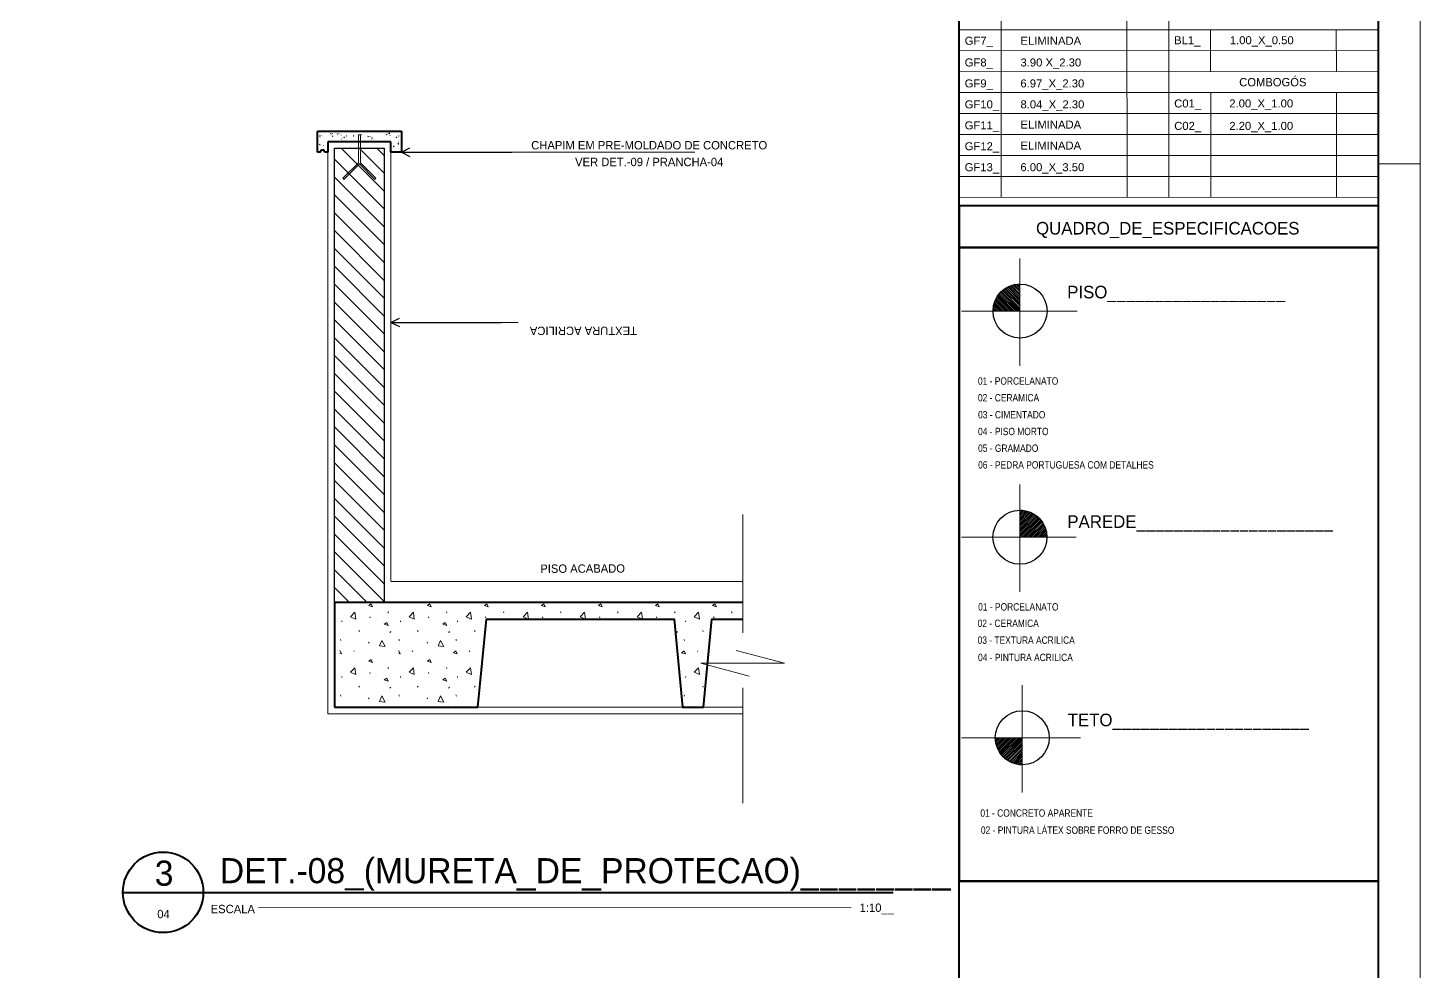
# Model space of a CAD drawing. Header units: metres. Extents: x -4.2 to 85, y -21.1 to 42.
# Drawn here: x 60.1 to 85.02, y 9.04 to 25.93 of the extents above; entities that cross this region are included whole.
import ezdxf
from ezdxf.enums import TextEntityAlignment as Align

# ---------------------------------------------------------------- set-up
doc = ezdxf.new("R2010")
doc.units = ezdxf.units.M
doc.header["$MEASUREMENT"] = 0
doc.linetypes.add('DGN Style 2', pattern=[1.465602, 0.879361, -0.586241])
for name, color, linetype, lineweight in [('11 - Acabamentos', 7, 'Continuous', 0), ('12 - Vidros e Lagos', 7, 'Continuous', 0), ('13 - Escadas', 7, 'Continuous', 0), ('17 - Coberta', 7, 'Continuous', 0), ('25 - Legendas', 7, 'Continuous', 0), ('31 - Pisos', 7, 'Continuous', 0), ('7 - Alvenaria', 7, 'Continuous', 0), ('8 - Projeção Abaixo', 7, 'Continuous', 0), ('Level 12-1', 7, 'Continuous', 0), ('Level 21', 7, 'Continuous', 0), ('Level 54', 7, 'Continuous', 0), ('Level 9-1', 7, 'Continuous', 0)]:
    doc.layers.add(name, color=color, linetype=linetype, lineweight=lineweight)
doc.styles.add('Style-CIVIL', font='CIVIL.shx')
doc.styles.add('Style-INTL_ENGINEERING', font='INTL_ENGINEERING.shx')
doc.dimstyles.get("Standard").update_dxf_attribs({"dimtxt": 0.18, "dimasz": 0.18, "dimexe": 0.18, "dimexo": 0.0625, "dimgap": 0.09, "dimtad": 0, "dimtih": 1, "dimtoh": 1, "dimdec": 4, "dimzin": 1, "dimdsep": 46, "dimtxsty": 'Standard', "dimcen": 0, "dimadec": 0, "dimazin": 0, "dimtfac": 1, "dimtdec": 4, "dimtofl": 0, "dimtmove": 0, "dimatfit": 3, "dimfxl": 0, "dimtolj": 1, "dimtzin": 1, "dimarcsym": 0})

# ---------------------------------------------------------------- blocks, each defined once
blk = doc.blocks.new('SECCAO')
at = {"layer": 'Level 21', "color": 253, "linetype": 'Continuous', "lineweight": 0}
for p, q in [((0, 0), (0, -5.656)), ((0, -8.28), (0, -13.79))]:
    blk.add_line(p, q, dxfattribs=at)
at = {"layer": 'Level 21', "color": 253, "linetype": 'Continuous', "lineweight": 0, "extrusion": (0, 0, -1), "flags": 128}
blk.add_lwpolyline([(-0.31, -6.503), (2, -7.111), (-2, -7.111), (0.31, -7.718)], dxfattribs=at)
blk = doc.blocks.new('TerminatorOpen')
at = {"color": 0, "linetype": 'ByBlock', "lineweight": -2}
for q in [(-1, 0.5), (-1, 0), (-1, -0.5)]:
    blk.add_line((0, 0), q, dxfattribs=at)
blk = doc.blocks.new('*U405')
at = {"layer": '25 - Legendas', "color": 2, "linetype": 'Continuous', "lineweight": 40}
blk.add_line((0.059, -7.308), (0.06, 6.478), dxfattribs=at)
at = {"layer": '25 - Legendas', "color": 2, "linetype": 'Continuous', "lineweight": 0}
blk.add_line((0.333, -4.88), (0.334, 5.729), dxfattribs=at)
at = {"layer": '25 - Legendas', "color": 2, "linetype": 'Continuous', "lineweight": 40}
blk.add_circle((0.059, -6.589), 0.72, dxfattribs=at)
at = {"layer": '25 - Legendas', "color": 2, "linetype": 'Continuous', "lineweight": 13, "style": 'Style-CIVIL'}
blk.add_text('1:10__', height=0.15, rotation=89.9975, dxfattribs=at).set_placement((0.334, 5.879), align=Align.MIDDLE_LEFT)
at = {"layer": '25 - Legendas', "color": 2, "linetype": 'Continuous', "lineweight": 0, "style": 'Style-CIVIL'}
blk.add_text('ESCALA', height=0.15, rotation=89.9975, dxfattribs=at).set_placement((0.358, -4.945), align=Align.MIDDLE_RIGHT)
at = {"layer": '25 - Legendas', "color": 2, "linetype": 'Continuous', "lineweight": 40, "style": 'Style-CIVIL'}
blk.add_text('3', height=0.45, rotation=89.9975, dxfattribs=at).set_placement((-0.059, -6.571), align=Align.CENTER)
at = {"layer": '25 - Legendas', "color": 2, "linetype": 'Continuous', "lineweight": 13, "style": 'Style-CIVIL'}
blk.add_text('04', height=0.15, rotation=89.9975, dxfattribs=at).set_placement((0.523, -6.581), align=Align.CENTER)
at = {"layer": '25 - Legendas', "color": 2, "linetype": 'Continuous', "lineweight": 40, "style": 'Style-CIVIL'}
blk.add_attdef('*U418_1519231', (-0.104, -5.572), '', height=0.45, rotation=89.9975, dxfattribs=at)
blk = doc.blocks.new('*U471')
at = {"layer": '13 - Escadas', "color": 131, "linetype": 'Continuous', "lineweight": 0}
for p, q in [((-0.00125, -0.0128), (-0.00125, 0.0128)), ((-0.01463, 0.00023), (0.01269, 0.00022)), ((-0.00727, 0.00023), (-0.00767, -0.00018)), ((-0.00684, 0.00024), (-0.00763, -0.00057)), ((-0.00641, 0.00022), (-0.00757, -0.00093)), ((-0.00599, 0.00023), (-0.00751, -0.00129)), ((-0.00557, 0.00023), (-0.00741, -0.00161)), ((-0.00515, 0.00023), (-0.00731, -0.00195)), ((-0.00471, 0.00023), (-0.00719, -0.00225)), ((-0.00429, 0.00023), (-0.00705, -0.00255)), ((-0.00387, 0.00023), (-0.00691, -0.00281)), ((-0.00345, 0.00022), (-0.00677, -0.00309)), ((-0.00302, 0.00022), (-0.00659, -0.00336)), ((-0.00259, 0.00023), (-0.00642, -0.00358)), ((-0.00217, 0.00023), (-0.00625, -0.00386)), ((-0.00175, 0.00023), (-0.00604, -0.00407)), ((-0.00133, 0.00023), (-0.00583, -0.00429)), ((-0.00123, -0.0001), (-0.00563, -0.00449)), ((-0.00123, -0.00053), (-0.00539, -0.0047)), ((-0.00123, -0.00095), (-0.00517, -0.00489)), ((-0.00125, -0.0014), (-0.0049, -0.00509)), ((-0.00123, -0.0018), (-0.00467, -0.00523)), ((-0.00122, -0.00223), (-0.0044, -0.00539)), ((-0.00124, -0.00265), (-0.00411, -0.00554)), ((-0.00123, -0.00309), (-0.00383, -0.00566)), ((-0.00123, -0.00351), (-0.00353, -0.0058)), ((-0.00123, -0.00394), (-0.00321, -0.00591)), ((-0.00125, -0.00435), (-0.0029, -0.00601)), ((-0.00123, -0.00477), (-0.00255, -0.0061)), ((-0.00123, -0.00521), (-0.00217, -0.00616)), ((-0.00123, -0.00563), (-0.00181, -0.00619)), ((-0.00123, -0.00605), (-0.00141, -0.00621))]:
    blk.add_line(p, q, dxfattribs=at)
at = {"layer": '13 - Escadas', "color": 131, "linetype": 'Continuous', "lineweight": 13}
blk.add_line((0.00581, 0.00022), (0.00581, 0.00025), dxfattribs=at)
at = {"layer": '13 - Escadas', "color": 131, "linetype": 'Continuous', "lineweight": 0, "flags": 128}
blk.add_lwpolyline([(-0.00123, 0.00023), (-0.00124, -0.00623), (-0.00125, -0.00622, -0.414523), (-0.0077, 0.00022), (-0.00768, 0.00023)], format="xyb", close=True, dxfattribs=at)
at = {"layer": '13 - Escadas', "color": 131, "linetype": 'Continuous', "lineweight": 30}
blk.add_circle((-0.00125, 0.00023), 0.00645, dxfattribs=at)
blk = doc.blocks.new('*U472')
at = {"layer": '13 - Escadas', "color": 131, "linetype": 'Continuous', "lineweight": 0}
for p, q in [((-0.00017, -0.01279), (-0.00017, 0.01281)), ((-0.00019, 0.00609), (0.0004, 0.00665)), ((-0.00018, 0.0065), (-0.00002, 0.00666)), ((-0.0002, 0.00567), (0.00074, 0.0066)), ((-0.0002, 0.00482), (0.00147, 0.00646)), ((-0.0002, 0.00396), (0.00211, 0.00625)), ((-0.0002, 0.00183), (0.00348, 0.00552)), ((-0.0002, 0.00139), (0.00374, 0.00534)), ((-0.00019, 0.00523), (0.00113, 0.00653)), ((-0.00019, 0.00438), (0.0018, 0.00636)), ((-0.00019, 0.00311), (0.00269, 0.006)), ((-0.00019, 0.00269), (0.00296, 0.00583)), ((-0.00019, 0.00225), (0.00325, 0.00567)), ((-0.00019, 0.00097), (0.00397, 0.00513)), ((-0.00019, 0.00057), (0.00419, 0.00495)), ((-0.00018, 0.00354), (0.00241, 0.00611)), ((-0.0001, 0.00021), (0.00441, 0.00474)), ((0.00031, 0.00023), (0.0046, 0.00451)), ((0.00075, 0.00021), (0.00483, 0.00429)), ((0.00117, 0.00023), (0.00498, 0.00403)), ((0.00161, 0.00023), (0.00517, 0.0038)), ((0.00203, 0.00025), (0.00535, 0.00353)), ((0.01377, 0.00023), (-0.01381, 0.00021)), ((0.00244, 0.00021), (0.00549, 0.00328)), ((0.00286, 0.00022), (0.00565, 0.00299)), ((0.00329, 0.00025), (0.00577, 0.0027)), ((0.00372, 0.00022), (0.00589, 0.00239)), ((0.00414, 0.00022), (0.00598, 0.00207)), ((0.00456, 0.00023), (0.00609, 0.00174)), ((0.00501, 0.00021), (0.00615, 0.00138)), ((0.0054, 0.00021), (0.00623, 0.00103)), ((0.00585, 0.00025), (0.00625, 0.00066))]:
    blk.add_line(p, q, dxfattribs=at)
at = {"layer": '13 - Escadas', "color": 131, "linetype": 'Continuous', "lineweight": 13}
blk.add_line((-0.00723, 0.00021), (-0.00722, 0.00023), dxfattribs=at)
at = {"layer": '13 - Escadas', "color": 131, "linetype": 'Continuous', "lineweight": 0, "extrusion": (0, 0, -1), "flags": 128}
blk.add_lwpolyline([(0.00017, 0.00022), (0.00019, 0.00667), (0.0002, 0.00668, 0.414523), (-0.00625, 0.00023), (-0.00627, 0.00023)], format="xyb", close=True, dxfattribs=at)
at = {"layer": '13 - Escadas', "color": 131, "linetype": 'Continuous', "lineweight": 30, "extrusion": (0, 0, -1)}
blk.add_circle((0.0002, 0.00024), 0.00645, dxfattribs=at)
blk = doc.blocks.new('*U473')
at = {"layer": '13 - Escadas', "color": 131, "linetype": 'Continuous', "lineweight": 0}
for p, q in [((-0.0013, -0.01279), (-0.0013, 0.01282)), ((-0.00128, 0.0065), (-0.00146, 0.00665)), ((-0.0035, 0.00021), (-0.00681, 0.00353)), ((-0.00308, 0.00021), (-0.00664, 0.0038)), ((-0.00266, 0.00021), (-0.00647, 0.00403)), ((-0.00222, 0.00021), (-0.0063, 0.0043)), ((-0.0018, 0.00021), (-0.00608, 0.00451)), ((-0.00138, 0.00023), (-0.00588, 0.00473)), ((-0.00128, 0.00055), (-0.00568, 0.00493)), ((-0.00128, 0.00098), (-0.00543, 0.00515)), ((-0.00128, 0.00139), (-0.00522, 0.00533)), ((-0.00128, 0.00181), (-0.00496, 0.00551)), ((-0.00128, 0.00225), (-0.00472, 0.00568)), ((-0.00128, 0.00267), (-0.00444, 0.00583)), ((-0.00128, 0.0031), (-0.00418, 0.00598)), ((-0.00128, 0.00352), (-0.00388, 0.00611)), ((-0.00128, 0.00395), (-0.00357, 0.00623)), ((-0.00127, 0.00437), (-0.00327, 0.00635)), ((-0.00128, 0.00479), (-0.00294, 0.00646)), ((-0.00128, 0.00521), (-0.0026, 0.00654)), ((-0.00128, 0.00565), (-0.00222, 0.0066)), ((-0.00127, 0.00607), (-0.00186, 0.00663)), ((-0.01468, 0.00022), (0.01264, 0.00021)), ((-0.00732, 0.00022), (-0.00772, 0.00061)), ((-0.00688, 0.00022), (-0.00768, 0.00101)), ((-0.00646, 0.00022), (-0.00762, 0.00137)), ((-0.00604, 0.00021), (-0.00755, 0.00173)), ((-0.00561, 0.00022), (-0.00745, 0.00205)), ((-0.00519, 0.00022), (-0.00736, 0.00239)), ((-0.00475, 0.00021), (-0.00724, 0.0027)), ((-0.00434, 0.00021), (-0.00712, 0.00299)), ((-0.00392, 0.00021), (-0.00696, 0.00326))]:
    blk.add_line(p, q, dxfattribs=at)
at = {"layer": '13 - Escadas', "color": 131, "linetype": 'Continuous', "lineweight": 13}
blk.add_line((0.00576, 0.00021), (0.00576, 0.00024), dxfattribs=at)
at = {"layer": '13 - Escadas', "color": 131, "linetype": 'Continuous', "lineweight": 0, "extrusion": (0, 0, -1), "flags": 128}
blk.add_lwpolyline([(0.0013, 0.00022), (0.00128, 0.00669), (0.00129, 0.00667, -0.414523), (0.00775, 0.00022), (0.00774, 0.00022)], format="xyb", close=True, dxfattribs=at)
at = {"layer": '13 - Escadas', "color": 131, "linetype": 'Continuous', "lineweight": 30, "extrusion": (0, 0, -1)}
blk.add_circle((0.0013, 0.00022), 0.00645, dxfattribs=at)
blk = doc.blocks.new('*U470')
at = {"layer": '13 - Escadas', "color": 131, "linetype": 'Continuous', "lineweight": 13}
for p, q in [((-0.04999, -0.08064), (-0.04999, 0.08064)), ((0.05001, -0.08063), (0.05, 0.08061))]:
    blk.add_line(p, q, dxfattribs=at)
at = {"layer": '13 - Escadas', "color": 131, "linetype": 'Continuous', "lineweight": 140}
for p, q in [((-0.04999, 0.08064), (0.04986, 0.08062)), ((-0.05, 0.07063), (0.04986, 0.07061)), ((-0.05, -0.08064), (0.05001, -0.08063))]:
    blk.add_line(p, q, dxfattribs=at)
at = {"layer": '13 - Escadas', "color": 131, "linetype": 'Continuous', "lineweight": 0}
blk.add_line((-0.0223, -0.0464), (-0.04962, -0.0464), dxfattribs=at)
at = {"layer": '13 - Escadas', "color": 131, "linetype": 'Continuous', "lineweight": 30, "extrusion": (0, 0, -1), "xscale": 1.000000000173472, "yscale": 1.000000000173472, "zscale": 1.000000000173472, "rotation": 359.9989327811293}
for name, p in [('*U472', (0.03585, 0.05522)), ('*U473', (0.03697, 0.00127))]:
    blk.add_blockref(name, p, dxfattribs=at)
at = {"layer": '13 - Escadas', "color": 131, "linetype": 'Continuous', "lineweight": 30, "xscale": 1.000000000097578, "yscale": 1.000000000097578, "zscale": 1.000000000097578, "rotation": 0.0008004141529982}
blk.add_blockref('*U471', (-0.03387, -0.04662), dxfattribs=at)
at = {"layer": '13 - Escadas', "color": 131, "linetype": 'Continuous', "lineweight": 13, "style": 'Style-INTL_ENGINEERING'}
for s, height, width, p in [('01 - PORCELANATO', 0.0017599, 0.852311, (-0.04569, 0.03789)), ('02 - CERAMICA', 0.0017599, 0.852341, (-0.04569, 0.0339)), ('03 - CIMENTADO', 0.0017599, 0.852341, (-0.04566, 0.02985)), ('04 - PISO MORTO', 0.0017599, 0.852341, (-0.04567, 0.02585)), ('05 - GRAMADO', 0.0017599, 0.852341, (-0.04566, 0.02186)), ('06 - PEDRA PORTUGUESA COM DETALHES', 0.0017598, 0.85237, (-0.04565, 0.01787)), ('01 - PORCELANATO', 0.0017599, 0.852311, (-0.04564, -0.01602)), ('02 - CERAMICA', 0.0017599, 0.852311, (-0.04576, -0.01994)), ('03 - TEXTURA ACRILICA', 0.0017599, 0.852311, (-0.04577, -0.02395)), ('04 - PINTURA ACRILICA', 0.0017599, 0.852311, (-0.04567, -0.02809)), ('01 - CONCRETO APARENTE', 0.0017599, 0.852311, (-0.04511, -0.06523)), ('02 - PINTURA LÁTEX SOBRE FORRO DE GESSO', 0.0017599, 0.852341, (-0.04498, -0.06931))]:
    blk.add_text(s, height=height, rotation=0.0007, dxfattribs=dict(at, width=width)).set_placement(p)
at = {"layer": '13 - Escadas', "color": 131, "linetype": 'Continuous', "lineweight": 40, "style": 'Style-INTL_ENGINEERING'}
for tag, p in [('*U494_1521695', (-0.03183, 0.07374)), ('*U494_1521696', (-0.02439, 0.0585)), ('*U494_1521736', (-0.02435, 0.00371)), ('*U494_1521737', (-0.02428, -0.04363))]:
    blk.add_attdef(tag, p, '', height=0.003, rotation=0.0007, dxfattribs=at)

msp = doc.modelspace()

# ---------------------------------------------------------------- hatches: boundary and pattern name
at = {"layer": 'Level 12-1', "linetype": 'Continuous', "lineweight": 0}
h = msp.add_hatch(dxfattribs=at)
h.set_pattern_fill('_USER', color=253, style=0)
h.set_pattern_definition([(135, (66.43921, 19.20875), (0.159775, 0.159775), [])])
h.paths.add_polyline_path([(66.477, 15.641), (65.587, 15.641), (65.587, 23.777), (66.477, 23.777)])

# ---------------------------------------------------------------- linework, layer by layer
at = {"layer": '11 - Acabamentos', "color": 30, "linetype": 'Continuous', "lineweight": 13}
for p, q in [((65.467, 23.89), (65.467, 13.646)), ((66.597, 23.89), (66.597, 16.016)), ((65.467, 13.646), (72.893, 13.646))]:
    msp.add_line(p, q, dxfattribs=at)
at = {"layer": '12 - Vidros e Lagos', "color": 2, "linetype": 'Continuous', "lineweight": 13}
for p, q in [((80.52, 40.52), (80.519, 22.894)), ((77.519, 22.895), (77.52, 28.143)), ((79.771, 22.894), (79.77, 28.142)), ((76.769, 25.894), (84.27, 25.894)), ((81.268, 25.144), (81.268, 25.896)), ((83.518, 25.144), (83.517, 25.895)), ((76.77, 25.52), (84.271, 25.519)), ((76.769, 25.145), (84.271, 25.143)), ((76.77, 24.77), (84.269, 24.769)), ((81.269, 22.894), (81.269, 24.77)), ((83.52, 22.894), (83.519, 24.769)), ((76.769, 24.394), (84.27, 24.394)), ((76.77, 24.02), (84.27, 24.018)), ((76.769, 23.644), (84.27, 23.643)), ((76.769, 23.269), (84.27, 23.268)), ((76.77, 22.895), (84.269, 22.894))]:
    msp.add_line(p, q, dxfattribs=at)
at = {"layer": '12 - Vidros e Lagos', "color": 2, "linetype": 'Continuous', "lineweight": 140}
msp.add_line((76.77, 22.746), (84.269, 22.745), dxfattribs=at)
at = {"layer": '17 - Coberta', "color": 30, "linetype": 'Continuous', "lineweight": 0}
msp.add_line((72.893, 16.016), (66.6, 16.016), dxfattribs=at)
at = {"layer": '31 - Pisos', "color": 131, "linetype": 'Continuous', "lineweight": 40}
msp.add_line((76.768, -8.785), (76.768, 41.27), dxfattribs=at)
at = {"layer": '7 - Alvenaria', "color": 2, "linetype": 'Continuous', "lineweight": 0}
for p, q in [((68.76, 23.703), (72.038, 23.703)), ((68.872, 20.654), (68.572, 20.654))]:
    msp.add_line(p, q, dxfattribs=at)
at = {"layer": '8 - Projeção Abaixo', "color": 30, "linetype": 'Continuous', "lineweight": 0}
msp.add_line((65.467, 23.611), (65.467, 23.703), dxfattribs=at)
at = {"layer": 'Level 12-1', "color": 7, "linetype": 'Continuous', "lineweight": 30, "flags": 128}
msp.add_lwpolyline([(66.477, 15.641), (65.587, 15.641), (65.587, 23.777), (66.477, 23.777)], close=True, dxfattribs=at)
at = {"layer": 'Level 21', "color": 253, "linetype": 'DGN Style 2', "lineweight": 0}
for p, q in [((66.051, 24.013), (66.013, 24.013)), ((66.013, 24.013), (66.013, 23.513)), ((66.051, 24.013), (66.051, 23.513)), ((65.735, 23.235), (66.013, 23.513)), ((65.754, 23.216), (66.032, 23.494)), ((66.31, 23.216), (66.032, 23.494)), ((66.329, 23.235), (66.051, 23.513)), ((65.735, 23.235), (65.754, 23.216)), ((66.329, 23.235), (66.31, 23.216))]:
    msp.add_line(p, q, dxfattribs=at)
at = {"layer": 'Level 21', "color": 253, "linetype": 'Continuous', "lineweight": 0}
for p, q in [((66.55, 15.454), (66.541, 15.473)), ((67.598, 15.454), (67.59, 15.473)), ((68.619, 15.454), (68.611, 15.473)), ((69.64, 15.454), (69.632, 15.473)), ((70.661, 15.454), (70.653, 15.473)), ((71.682, 15.454), (71.674, 15.473)), ((72.703, 15.454), (72.694, 15.473)), ((65.719, 15.313), (65.717, 15.293)), ((66.226, 15.366), (66.217, 15.385)), ((66.768, 15.313), (66.766, 15.293)), ((67.274, 15.366), (67.266, 15.385)), ((67.789, 15.313), (67.787, 15.293)), ((68.295, 15.366), (68.287, 15.385)), ((69.316, 15.366), (69.308, 15.385)), ((70.337, 15.366), (70.329, 15.385)), ((71.358, 15.366), (71.35, 15.385)), ((71.872, 15.313), (71.87, 15.293)), ((72.379, 15.366), (72.371, 15.385)), ((65.699, 14.961), (65.691, 14.98)), ((66.032, 15.119), (66.023, 15.138)), ((66.586, 15.114), (66.577, 15.101)), ((66.595, 15.119), (66.586, 15.106)), ((66.748, 14.961), (66.74, 14.98)), ((67.081, 15.119), (67.072, 15.138)), ((67.635, 15.114), (67.626, 15.101)), ((67.643, 15.119), (67.635, 15.106)), ((67.769, 14.961), (67.76, 14.98)), ((68.102, 15.119), (68.093, 15.138)), ((71.718, 15.114), (71.71, 15.101)), ((71.727, 15.119), (71.718, 15.106)), ((71.853, 14.961), (71.844, 14.98)), ((72.185, 15.119), (72.177, 15.138)), ((65.938, 14.776), (65.93, 14.763)), ((66.204, 14.912), (66.196, 14.931)), ((66.987, 14.776), (66.978, 14.763)), ((67.253, 14.912), (67.245, 14.931)), ((68.008, 14.776), (67.999, 14.763)), ((72.091, 14.776), (72.083, 14.763)), ((66.55, 14.458), (66.541, 14.477)), ((67.598, 14.458), (67.59, 14.477)), ((65.719, 14.317), (65.717, 14.298)), ((66.226, 14.371), (66.217, 14.39)), ((66.768, 14.317), (66.766, 14.298)), ((67.274, 14.371), (67.266, 14.39)), ((67.789, 14.317), (67.787, 14.298)), ((71.872, 14.317), (71.87, 14.298)), ((65.699, 13.965), (65.691, 13.985)), ((66.032, 14.123), (66.023, 14.143)), ((66.586, 14.118), (66.577, 14.106)), ((66.595, 14.123), (66.586, 14.111)), ((66.748, 13.965), (66.74, 13.985)), ((67.081, 14.123), (67.072, 14.143)), ((67.635, 14.118), (67.626, 14.106)), ((67.643, 14.123), (67.635, 14.111)), ((67.769, 13.965), (67.76, 13.985)), ((68.102, 14.123), (68.093, 14.143)), ((71.853, 13.965), (71.844, 13.985)), ((72.185, 14.123), (72.177, 14.143)), ((66.204, 13.916), (66.196, 13.936)), ((67.253, 13.916), (67.245, 13.936)), ((68.008, 13.78), (67.999, 13.767)), ((72.091, 13.78), (72.083, 13.767))]:
    msp.add_line(p, q, dxfattribs=at)
at = {"layer": 'Level 21', "color": 253, "linetype": 'Continuous', "lineweight": 0, "flags": 128}
for points in [[(65.966, 15.344), (65.95, 15.466), (65.873, 15.387), (65.965, 15.345)], [(66.268, 15.563), (66.242, 15.617), (66.2, 15.585), (66.268, 15.563)], [(67.015, 15.344), (66.998, 15.466), (66.922, 15.387), (67.013, 15.345)], [(67.317, 15.563), (67.291, 15.617), (67.249, 15.585), (67.317, 15.563)], [(68.036, 15.344), (68.019, 15.466), (67.943, 15.387), (68.034, 15.345)], [(68.338, 15.563), (68.312, 15.617), (68.269, 15.585), (68.338, 15.563)], [(69.057, 15.344), (69.04, 15.466), (68.964, 15.387), (69.055, 15.345)], [(69.359, 15.563), (69.333, 15.617), (69.29, 15.585), (69.359, 15.563)], [(70.078, 15.344), (70.061, 15.466), (69.985, 15.387), (70.076, 15.345)], [(70.379, 15.563), (70.354, 15.617), (70.311, 15.585), (70.379, 15.563)], [(71.099, 15.344), (71.082, 15.466), (71.006, 15.387), (71.097, 15.345)], [(71.4, 15.563), (71.375, 15.617), (71.332, 15.585), (71.4, 15.563)], [(72.12, 15.344), (72.103, 15.466), (72.026, 15.387), (72.118, 15.345)], [(72.421, 15.563), (72.396, 15.617), (72.353, 15.585), (72.421, 15.563)], [(66.545, 15.23), (66.52, 15.283), (66.477, 15.251), (66.545, 15.23)], [(67.594, 15.23), (67.569, 15.283), (67.526, 15.251), (67.594, 15.23)], [(71.678, 15.23), (71.673, 15.239)], [(71.674, 15.231), (71.678, 15.23)], [(66.492, 14.854), (66.435, 14.963), (66.39, 14.863), (66.49, 14.854)], [(67.541, 14.854), (67.483, 14.963), (67.439, 14.863), (67.539, 14.854)], [(65.714, 14.72), (65.689, 14.773), (65.68, 14.767)], [(65.68, 14.731), (65.714, 14.72)], [(66.763, 14.72), (66.737, 14.773), (66.729, 14.767)], [(66.729, 14.731), (66.763, 14.72)], [(67.784, 14.72), (67.758, 14.773), (67.716, 14.741), (67.784, 14.72)], [(71.867, 14.72), (71.842, 14.773), (71.799, 14.741), (71.867, 14.72)], [(65.966, 14.349), (65.95, 14.47), (65.873, 14.392), (65.965, 14.349)], [(66.268, 14.568), (66.242, 14.621), (66.2, 14.589), (66.268, 14.568)], [(67.015, 14.349), (66.998, 14.47), (66.922, 14.392), (67.013, 14.349)], [(67.317, 14.568), (67.291, 14.621), (67.249, 14.589), (67.317, 14.568)], [(68.036, 14.349), (68.019, 14.47), (67.943, 14.392), (68.034, 14.349)], [(72.12, 14.349), (72.103, 14.47), (72.026, 14.392), (72.118, 14.349)], [(66.545, 14.234), (66.52, 14.287), (66.477, 14.256), (66.545, 14.234)], [(67.594, 14.234), (67.569, 14.287), (67.526, 14.256), (67.594, 14.234)], [(66.492, 13.859), (66.435, 13.968), (66.39, 13.867), (66.49, 13.859)], [(67.541, 13.859), (67.483, 13.968), (67.439, 13.867), (67.539, 13.859)], [(67.764, 13.766), (67.758, 13.778), (67.742, 13.766)], [(71.848, 13.766), (71.842, 13.778), (71.826, 13.766)]]:
    msp.add_lwpolyline(points, dxfattribs=at)
at = {"layer": 'Level 54', "color": 131, "linetype": 'Continuous', "lineweight": 40}
msp.add_line((84.269, 41.27), (84.268, -20.305), dxfattribs=at)
at = {"layer": 'Level 54', "color": 131, "linetype": 'Continuous', "lineweight": 13}
msp.add_line((85.018, 23.495), (84.268, 23.495), dxfattribs=at)
at = {"layer": 'Level 54', "color": 131, "linetype": 'Continuous', "lineweight": 0, "flags": 128}
msp.add_lwpolyline([(85.018, 42.02), (-4.158, 42.02), (-4.158, -21.055), (85.018, -21.055)], close=True, dxfattribs=at)
at = {"layer": 'Level 9-1', "color": 1, "linetype": 'Continuous', "lineweight": 40}
for p, q in [((65.279, 24.078), (66.785, 24.078)), ((65.279, 23.703), (65.279, 24.078)), ((66.785, 24.078), (66.785, 23.703)), ((65.335, 23.703), (65.279, 23.703)), ((65.467, 23.703), (65.411, 23.703)), ((66.597, 23.89), (65.467, 23.89)), ((65.467, 23.89), (65.467, 23.703)), ((66.597, 23.703), (66.597, 23.89)), ((66.785, 23.703), (66.597, 23.703)), ((65.587, 15.641), (65.587, 13.765)), ((72.893, 15.641), (65.587, 15.641)), ((65.587, 13.766), (68.154, 13.766))]:
    msp.add_line(p, q, dxfattribs=at)
at = {"layer": 'Level 9-1', "color": 253, "linetype": 'Continuous', "lineweight": 0}
for p, q in [((65.33, 23.975), (65.329, 23.973)), ((65.331, 23.975), (65.33, 23.974)), ((65.349, 24), (65.349, 23.997)), ((65.388, 23.975), (65.387, 23.978)), ((65.416, 23.925), (65.416, 23.923)), ((65.501, 23.995), (65.5, 23.998)), ((65.552, 24.035), (65.551, 24.033)), ((65.647, 24.009), (65.646, 24.007)), ((65.648, 24.01), (65.647, 24.008)), ((65.666, 24.034), (65.666, 24.031)), ((65.705, 24.01), (65.704, 24.012)), ((65.714, 23.934), (65.713, 23.933)), ((65.715, 23.935), (65.714, 23.933)), ((65.733, 23.959), (65.733, 23.957)), ((65.772, 23.935), (65.771, 23.937)), ((65.796, 23.966), (65.796, 23.968)), ((66.071, 24.017), (66.07, 24.016)), ((66.222, 23.987), (66.221, 23.986)), ((66.258, 23.936), (66.257, 23.939)), ((66.349, 24.035), (66.348, 24.038)), ((66.518, 24.046), (66.517, 24.049)), ((66.522, 24.004), (66.521, 24.002)), ((66.523, 24.004), (66.522, 24.003)), ((66.542, 24.029), (66.541, 24.026)), ((66.581, 24.004), (66.58, 24.007)), ((66.669, 23.959), (66.669, 23.957)), ((66.733, 23.966), (66.732, 23.968)), ((65.33, 23.823), (65.329, 23.821)), ((65.331, 23.824), (65.33, 23.822)), ((65.349, 23.848), (65.349, 23.845)), ((65.388, 23.824), (65.387, 23.826)), ((65.397, 23.9), (65.396, 23.899)), ((65.397, 23.75), (65.396, 23.749)), ((65.398, 23.901), (65.397, 23.899)), ((65.398, 23.751), (65.397, 23.749)), ((65.414, 23.715), (65.413, 23.716)), ((65.416, 23.775), (65.416, 23.773)), ((66.62, 23.795), (66.62, 23.793)), ((66.73, 23.883), (66.729, 23.885)), ((66.734, 23.84), (66.733, 23.838)), ((66.735, 23.841), (66.734, 23.839)), ((66.754, 23.865), (66.753, 23.863))]:
    msp.add_line(p, q, dxfattribs=at)
at = {"layer": 'Level 9-1', "color": 1, "linetype": 'Continuous', "lineweight": 13}
msp.add_line((72.893, 13.766), (68.154, 13.766), dxfattribs=at)
at = {"layer": 'Level 9-1', "color": 253, "linetype": 'Continuous', "lineweight": 0, "flags": 128}
for points in [[(65.325, 23.989), (65.322, 23.996), (65.316, 23.992), (65.325, 23.989)], [(65.524, 24.028), (65.521, 24.035), (65.516, 24.031), (65.524, 24.028)], [(65.556, 23.982), (65.554, 23.997), (65.544, 23.987), (65.556, 23.982)], [(65.642, 24.023), (65.639, 24.03), (65.633, 24.026), (65.642, 24.023)], [(65.764, 23.963), (65.762, 23.978), (65.752, 23.968), (65.764, 23.963)], [(65.802, 23.991), (65.799, 23.997), (65.793, 23.993), (65.802, 23.991)], [(65.93, 23.991), (65.927, 23.997), (65.921, 23.993), (65.93, 23.991)], [(66.059, 24.014), (66.058, 24.017), (66.056, 24.015), (66.059, 24.014)], [(66.194, 23.98), (66.19, 23.987), (66.185, 23.983), (66.194, 23.98)], [(66.261, 23.966), (66.26, 23.968), (66.255, 23.964), (66.261, 23.962)], [(66.517, 24.018), (66.514, 24.025), (66.509, 24.021), (66.517, 24.018)], [(66.573, 24.033), (66.571, 24.048), (66.561, 24.038), (66.572, 24.033)], [(66.7, 23.963), (66.698, 23.978), (66.689, 23.968), (66.7, 23.963)], [(66.738, 23.991), (66.735, 23.997), (66.73, 23.993), (66.738, 23.991)], [(65.325, 23.837), (65.322, 23.844), (65.316, 23.84), (65.325, 23.837)], [(66.652, 23.799), (66.649, 23.815), (66.64, 23.805), (66.651, 23.799)], [(66.729, 23.854), (66.726, 23.861), (66.721, 23.857), (66.729, 23.854)]]:
    msp.add_lwpolyline(points, dxfattribs=at)
at = {"layer": 'Level 9-1', "color": 1, "linetype": 'Continuous', "lineweight": 40, "flags": 128}
for points in [[(68.154, 13.766), (68.304, 15.341), (71.664, 15.341), (71.814, 13.766), (72.189, 13.766)], [(72.189, 13.766), (72.339, 15.341), (72.893, 15.341)]]:
    msp.add_lwpolyline(points, dxfattribs=at)
at = {"layer": 'Level 9-1', "color": 1, "linetype": 'Continuous', "lineweight": 40}
msp.add_arc((65.373, 23.703), 0.0377, 0.0083, 179.9966, dxfattribs=at)

# ---------------------------------------------------------------- block references
at = {"layer": '13 - Escadas', "color": 131, "linetype": 'Continuous', "lineweight": 40, "xscale": 75, "yscale": 75, "zscale": 75}
msp.add_blockref('*U470', (80.53, 16.698), dxfattribs=at).add_auto_attribs({'*U494_1521695': 'QUADRO_DE_ESPECIFICACOES', '*U494_1521696': 'PISO___________________', '*U494_1521736': 'PAREDE_____________________', '*U494_1521737': 'TETO_____________________'})
at = {"layer": '25 - Legendas', "color": 2, "linetype": 'Continuous', "lineweight": 40, "rotation": 270}
msp.add_blockref('*U405', (69.107, 10.511), dxfattribs=at).add_auto_attribs({'*U418_1519231': 'DET.-08_(MURETA_DE_PROTECAO)________'})
at = {"layer": 'Level 21', "color": 253, "linetype": 'Continuous', "lineweight": 0, "extrusion": (0, 0, -1), "xscale": 0.374983701827258, "yscale": 0.374983701827258, "zscale": 0.374983701827258}
msp.add_blockref('SECCAO', (-72.893, 17.219), dxfattribs=at)

# ---------------------------------------------------------------- texts
at = {"layer": '12 - Vidros e Lagos', "color": 2, "linetype": 'Continuous', "lineweight": 13, "style": 'Style-INTL_ENGINEERING'}
for s, height, width, p in [('GF7_', 0.1432, 1.052466, (76.866, 25.626)), ('ELIMINADA', 0.1432, 1.052499, (77.864, 25.625)), ('BL1_', 0.1432, 1.052433, (80.614, 25.635)), ('1.00_X_0.50', 0.14324, 1.052433, (81.611, 25.635)), ('GF8_', 0.1432, 1.052466, (76.866, 25.237)), ('3.90 X_2.30', 0.14323, 1.052499, (77.864, 25.237)), ('GF9_', 0.1432, 1.052466, (76.865, 24.862)), ('6.97_X_2.30', 0.14323, 1.052499, (77.863, 24.862)), ('GF10_', 0.1432, 1.052466, (76.866, 24.487)), ('8.04_X_2.30', 0.14324, 1.052466, (77.864, 24.487)), ('C01_', 0.1431, 1.052633, (80.616, 24.503)), ('2.00_X_1.00', 0.14324, 1.052433, (81.602, 24.504)), ('GF11_', 0.1432, 1.052466, (76.866, 24.111)), ('ELIMINADA', 0.1432, 1.052499, (77.864, 24.125)), ('C02_', 0.1431, 1.052633, (80.616, 24.102)), ('2.20_X_1.00', 0.14324, 1.052433, (81.602, 24.102)), ('GF12_', 0.1432, 1.052466, (76.866, 23.737)), ('ELIMINADA', 0.1432, 1.052499, (77.863, 23.75)), ('GF13_', 0.1432, 1.052466, (76.865, 23.362)), ('6.00_X_3.50', 0.14324, 1.052466, (77.863, 23.362))]:
    msp.add_text(s, height=height, dxfattribs=dict(at, width=width)).set_placement(p)
at = {"layer": '12 - Vidros e Lagos', "color": 2, "linetype": 'Continuous', "lineweight": 0, "style": 'Style-INTL_ENGINEERING'}
msp.add_text('COMBOGÓS', height=0.15, rotation=359.9993, dxfattribs=at).set_placement((81.779, 24.881))
at = {"layer": '7 - Alvenaria', "color": 2, "linetype": 'Continuous', "lineweight": 13, "style": 'Style-CIVIL'}
msp.add_text('PISO ACABADO', height=0.15, rotation=0.1776, dxfattribs=at).set_placement((70.028, 16.248), align=Align.MIDDLE_CENTER)
at = {"layer": '7 - Alvenaria', "color": 2, "linetype": 'Continuous', "lineweight": 13, "insert": (71.219, 23.676), "char_height": 0.15, "attachment_point": 5, "line_spacing_factor": 1.200006, "style": 'Style-INTL_ENGINEERING'}
msp.add_mtext('CHAPIM EM PRE-MOLDADO DE CONCRETO\\PVER DET.-09 / PRANCHA-04\\P', dxfattribs=at)
at = {"layer": '7 - Alvenaria', "color": 2, "linetype": 'Continuous', "lineweight": 13, "insert": (71, 20.429), "char_height": 0.14998, "attachment_point": 1, "rotation": 180, "style": 'Style-CIVIL'}
msp.add_mtext('\\H-1x;TEXTURA ACRILICA\\P', dxfattribs=at)

# ---------------------------------------------------------------- leaders
at = {"layer": '7 - Alvenaria', "color": 2, "linetype": 'Continuous', "lineweight": 0}
for points in [[(66.785, 23.703), (68.76, 23.703)], [(66.597, 20.654), (68.572, 20.654)]]:
    msp.add_leader(points, dimstyle='Standard', override={"dimtxt": 0.15, "dimasz": 0.15, "dimgap": 0, "dimtad": 1, "dimtxsty": 'Style-CIVIL', "dimldrblk": 'TerminatorOpen'}, dxfattribs=at)

doc.saveas('drawing.dxf')
